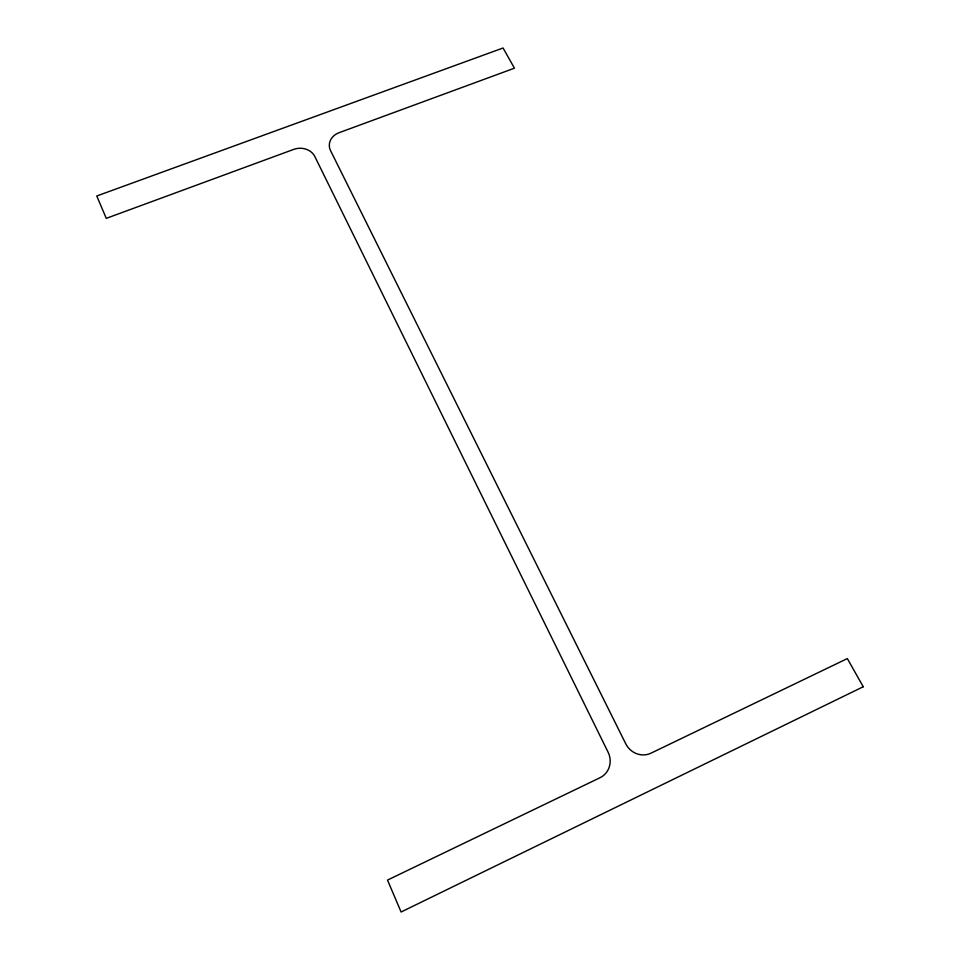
<?xml version="1.0" encoding="UTF-8"?>
<svg xmlns="http://www.w3.org/2000/svg" width="960" height="960" viewBox="0 0 960 960"><rect width="100%" height="100%" fill="white"/><g stroke="black" fill="none" stroke-linecap="round" stroke-linejoin="round"><path stroke-width="1.44" d="M863.232 686.748L401.088 912L387.516 880.08L599.976 777.744A19.428 18.54 59.8 0 0 608.112 752.22L314.832 156.54A16.164 13.872 -2.9 0 0 293.772 149.376L106.284 218.352L96.768 195.996L503.064 48L514.44 68.184L339.036 132.72A16.02 13.716 -0.5 0 0 330.588 150.72L625.752 743.784A19.308 18.228 53.9 0 0 650.964 753.18L847.344 658.584L863.232 686.748"/></g></svg>
